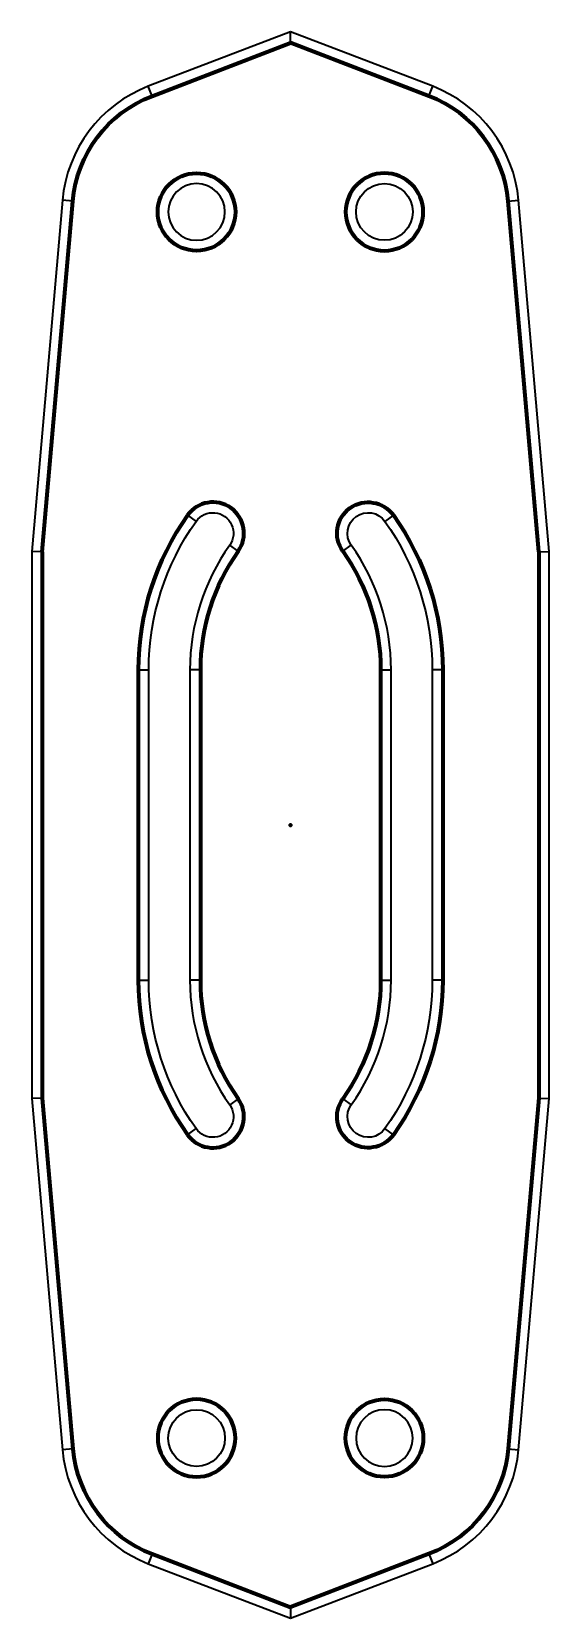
# Model space of a CAD drawing. Header units: inches. Extents: x -2.1 to 2.1, y -6.4 to 6.4.
import ezdxf

# ---------------------------------------------------------------- set-up
doc = ezdxf.new("R2010")
doc.units = ezdxf.units.IN
doc.header["$MEASUREMENT"] = 0
doc.layers.add('1', color=7, linetype='Continuous', true_color=0xffffff)
doc.layers.add('61', color=7, linetype='Continuous', true_color=0xffffff)

msp = doc.modelspace()

# ---------------------------------------------------------------- linework, layer by layer
at = {"layer": '1', "color": 252, "linetype": 'Continuous', "lineweight": 35}
for p, q in [((0, 6.390066, -0.8), (-1.1451, 5.950503, -0.8)), ((0, 6.3), (0, 6.390066, -0.8)), ((1.1451, 5.950503, -0.8), (0, 6.390066, -0.8)), ((0, 6.3), (-1.114967, 5.872004)), ((1.114967, 5.872004), (0, 6.3)), ((-1.114967, 5.872004), (-1.1451, 5.950503, -0.8)), ((1.114967, 5.872004), (1.1451, 5.950503, -0.8)), ((-1.836557, 5.032908, -0.8), (-2.084083, 2.203671, -0.8)), ((-1.752794, 5.02558), (-2, 2.2)), ((-1.752794, 5.02558), (-1.836557, 5.032908, -0.8)), ((1.752794, 5.02558), (1.836557, 5.032908, -0.8)), ((2, 2.2), (1.752794, 5.02558)), ((2.084083, 2.203671, -0.8), (1.836557, 5.032908, -0.8)), ((-0.828841, 2.494737), (-0.760283, 2.446057, -0.8)), ((0.828841, 2.494737), (0.760283, 2.446057, -0.8)), ((-2.084083, 2.203671, -0.8), (-2.084083, -2.203671, -0.8)), ((-2, 2.2), (-2.084083, 2.203671, -0.8)), ((-2, 2.2), (-2, -2.2)), ((-0.421159, 2.205263), (-0.489717, 2.253943, -0.8)), ((0.421159, 2.205263), (0.489717, 2.253943, -0.8)), ((2, 2.2), (2.084083, 2.203671, -0.8)), ((2, -2.2), (2, 2.2)), ((2.084083, -2.203671, -0.8), (2.084083, 2.203671, -0.8)), ((-1.225807, -1.25), (-1.225807, 1.25)), ((-1.225807, 1.25), (-1.141723, 1.25, -0.8)), ((-1.141723, -1.25, -0.8), (-1.141723, 1.25, -0.8)), ((-0.80989, 1.25, -0.8), (-0.80989, -1.25, -0.8)), ((-0.725807, 1.25), (-0.80989, 1.25, -0.8)), ((-0.725807, 1.25), (-0.725807, -1.25)), ((0.725807, -1.25), (0.725807, 1.25)), ((0.725807, 1.25), (0.80989, 1.25, -0.8)), ((0.80989, -1.25, -0.8), (0.80989, 1.25, -0.8)), ((1.225807, 1.25), (1.141723, 1.25, -0.8)), ((1.141723, 1.25, -0.8), (1.141723, -1.25, -0.8)), ((1.225807, 1.25), (1.225807, -1.25)), ((-1.225807, -1.25), (-1.141723, -1.25, -0.8)), ((-0.725807, -1.25), (-0.80989, -1.25, -0.8)), ((0.725807, -1.25), (0.80989, -1.25, -0.8)), ((1.225807, -1.25), (1.141723, -1.25, -0.8)), ((-2, -2.2), (-2.084083, -2.203671, -0.8)), ((-2.084083, -2.203671, -0.8), (-1.836557, -5.032908, -0.8)), ((-2, -2.2), (-1.752794, -5.02558)), ((-0.421159, -2.205263), (-0.489717, -2.253943, -0.8)), ((0.421159, -2.205263), (0.489717, -2.253943, -0.8)), ((1.752794, -5.02558), (2, -2.2)), ((1.836557, -5.032908, -0.8), (2.084083, -2.203671, -0.8)), ((2, -2.2), (2.084083, -2.203671, -0.8)), ((-0.828841, -2.494737), (-0.760283, -2.446057, -0.8)), ((0.828841, -2.494737), (0.760283, -2.446057, -0.8)), ((-1.752794, -5.02558), (-1.836557, -5.032908, -0.8)), ((1.752794, -5.02558), (1.836557, -5.032908, -0.8)), ((-1.114967, -5.872004), (-1.1451, -5.950503, -0.8)), ((-1.114967, -5.872004), (0, -6.3)), ((0, -6.3), (1.114967, -5.872004)), ((1.114967, -5.872004), (1.1451, -5.950503, -0.8)), ((-1.1451, -5.950503, -0.8), (0, -6.390066, -0.8)), ((0, -6.390066, -0.8), (1.1451, -5.950503, -0.8)), ((0, -6.3), (0, -6.390066, -0.8))]:
    msp.add_line(p, q, dxfattribs=at)
at = {"layer": '1', "color": 163, "linetype": 'Continuous', "lineweight": 70}
for p, q in [((-1.114967, 5.872004), (0, 6.3)), ((1.114967, 5.872004), (0, 6.3)), ((-2, 2.2), (-1.752794, 5.02558)), ((2, 2.2), (1.752794, 5.02558)), ((-2, 2.2), (-2, -2.2)), ((2, 2.2), (2, -2.2)), ((-1.225807, 1.25), (-1.225807, -1.25)), ((-0.725807, 1.25), (-0.725807, -1.25)), ((0.725807, 1.25), (0.725807, -1.25)), ((1.225807, 1.25), (1.225807, -1.25)), ((-2, -2.2), (-1.752794, -5.02558)), ((2, -2.2), (1.752794, -5.02558)), ((-1.114967, -5.872004), (0, -6.3)), ((1.114967, -5.872004), (0, -6.3))]:
    msp.add_line(p, q, dxfattribs=at)
for centre in [(-0.756599, 4.938424), (0.756599, -4.938424)]:
    msp.add_circle(centre, 0.3125, dxfattribs=at)
at = {"layer": '1', "color": 252, "linetype": 'Continuous', "lineweight": 35, "extrusion": (0, 0, -1)}
for centre, radius in [((0.756599, 4.938424), 0.3125), ((0.756599, 4.938424, 0.8), 0.228417), ((-0.756599, -4.938424), 0.3125), ((-0.756599, -4.938424, 0.8), 0.228417)]:
    msp.add_circle(centre, radius, dxfattribs=at)
at = {"layer": '1', "color": 163, "linetype": 'Continuous', "lineweight": 70, "extrusion": (0, 0, -1)}
for centre in [(-0.756599, 4.938424), (0.756599, -4.938424)]:
    msp.add_circle(centre, 0.3125, dxfattribs=at)
at = {"layer": '1', "color": 252, "linetype": 'Continuous', "lineweight": 35}
for centre, radius in [((0.756599, 4.938424), 0.3125), ((0.756599, 4.938424, -0.8), 0.228417), ((-0.756599, -4.938424), 0.3125), ((-0.756599, -4.938424, -0.8), 0.228417)]:
    msp.add_circle(centre, radius, dxfattribs=at)
for centre, radius, start, end in [((-0.756599, 4.938424, -0.8), 1.084083, 111, 175), ((0.756599, 4.938424, -0.8), 1.084083, 5, 69), ((-0.756599, 4.938424), 1, 111, 175), ((0.756599, 4.938424), 1, 5, 69), ((0.924193, 1.25, -0.8), 1.734083, 144.62346, 180), ((0.924193, 1.25), 1.65, 144.62346, 180), ((-0.924193, 1.25), 1.65, 0, 35.37654), ((-0.924193, 1.25, -0.8), 1.734083, 0, 35.37654), ((0.924193, -1.25, -0.8), 1.734083, 180, 215.37654), ((0.924193, -1.25), 1.65, 180, 215.37654), ((-0.924193, -1.25), 1.65, 324.62346, 0), ((-0.924193, -1.25, -0.8), 1.734083, 324.62346, 0), ((-0.756599, -4.938424, -0.8), 1.084083, 185, 249), ((-0.756599, -4.938424), 1, 185, 249), ((0.756599, -4.938424), 1, 291, 355), ((0.756599, -4.938424, -0.8), 1.084083, 291, 355)]:
    msp.add_arc(centre, radius, start, end, dxfattribs=at)
at = {"layer": '1', "color": 163, "linetype": 'Continuous', "lineweight": 70, "extrusion": (0, 0, -1)}
for centre, radius, start, end in [((0.756599, 4.938424), 1, 5, 69), ((-0.625, 2.35), 0.25, 324.62346, 144.62346), ((0.924193, 1.25), 2.15, 144.62346, 180), ((0.924193, 1.25), 1.65, 144.62346, 180), ((0.924193, -1.25), 1.65, 180, 215.37654), ((0.924193, -1.25), 2.15, 180, 215.37654), ((-0.625, -2.35), 0.25, 215.37654, 35.37654), ((-0.756599, -4.938424), 1, 185, 249)]:
    msp.add_arc(centre, radius, start, end, dxfattribs=at)
at = {"layer": '1', "color": 163, "linetype": 'Continuous', "lineweight": 70}
for centre, radius, start, end in [((0.756599, 4.938424), 1, 5, 69), ((-0.625, 2.35), 0.25, 324.62346, 144.62346), ((0.924193, 1.25), 2.15, 144.62346, 180), ((0.924193, 1.25), 1.65, 144.62346, 180), ((0.924193, -1.25), 2.15, 180, 215.37654), ((0.924193, -1.25), 1.65, 180, 215.37654), ((-0.625, -2.35), 0.25, 215.37654, 35.37654), ((-0.756599, -4.938424), 1, 185, 249)]:
    msp.add_arc(centre, radius, start, end, dxfattribs=at)
at = {"layer": '1', "color": 252, "linetype": 'Continuous', "lineweight": 35, "extrusion": (0, 0, -1)}
for centre, radius, start, end in [((0.625, 2.35), 0.25, 35.37654, 215.37654), ((-0.625, 2.35), 0.25, 324.62346, 144.62346), ((-0.924193, 1.25), 2.15, 0, 35.37654), ((-0.924193, 1.25, 0.8), 2.065917, 0, 35.37654), ((0.625, 2.35, 0.8), 0.165917, 35.37654, 215.37654), ((-0.625, 2.35, 0.8), 0.165917, 324.62346, 144.62346), ((0.924193, 1.25, 0.8), 2.065917, 144.62346, 180), ((0.924193, 1.25), 2.15, 144.62346, 180), ((-0.924193, -1.25), 2.15, 324.62346, 0), ((-0.924193, -1.25, 0.8), 2.065917, 324.62346, 0), ((0.924193, -1.25, 0.8), 2.065917, 180, 215.37654), ((0.924193, -1.25), 2.15, 180, 215.37654), ((0.625, -2.35), 0.25, 144.62346, 324.62346), ((0.625, -2.35, 0.8), 0.165917, 144.62346, 324.62346), ((-0.625, -2.35), 0.25, 215.37654, 35.37654), ((-0.625, -2.35, 0.8), 0.165917, 215.37654, 35.37654)]:
    msp.add_arc(centre, radius, start, end, dxfattribs=at)
at = {"layer": '1', "color": 163, "linetype": 'Continuous', "lineweight": 70}
msp.add_point((0, 0), dxfattribs=at)
msp.add_point((0, 0), dxfattribs=at)
at = {"layer": '61', "color": 23, "linetype": 'Continuous', "lineweight": 100}
msp.add_point((0, 0), dxfattribs=at)

doc.saveas('drawing.dxf')
